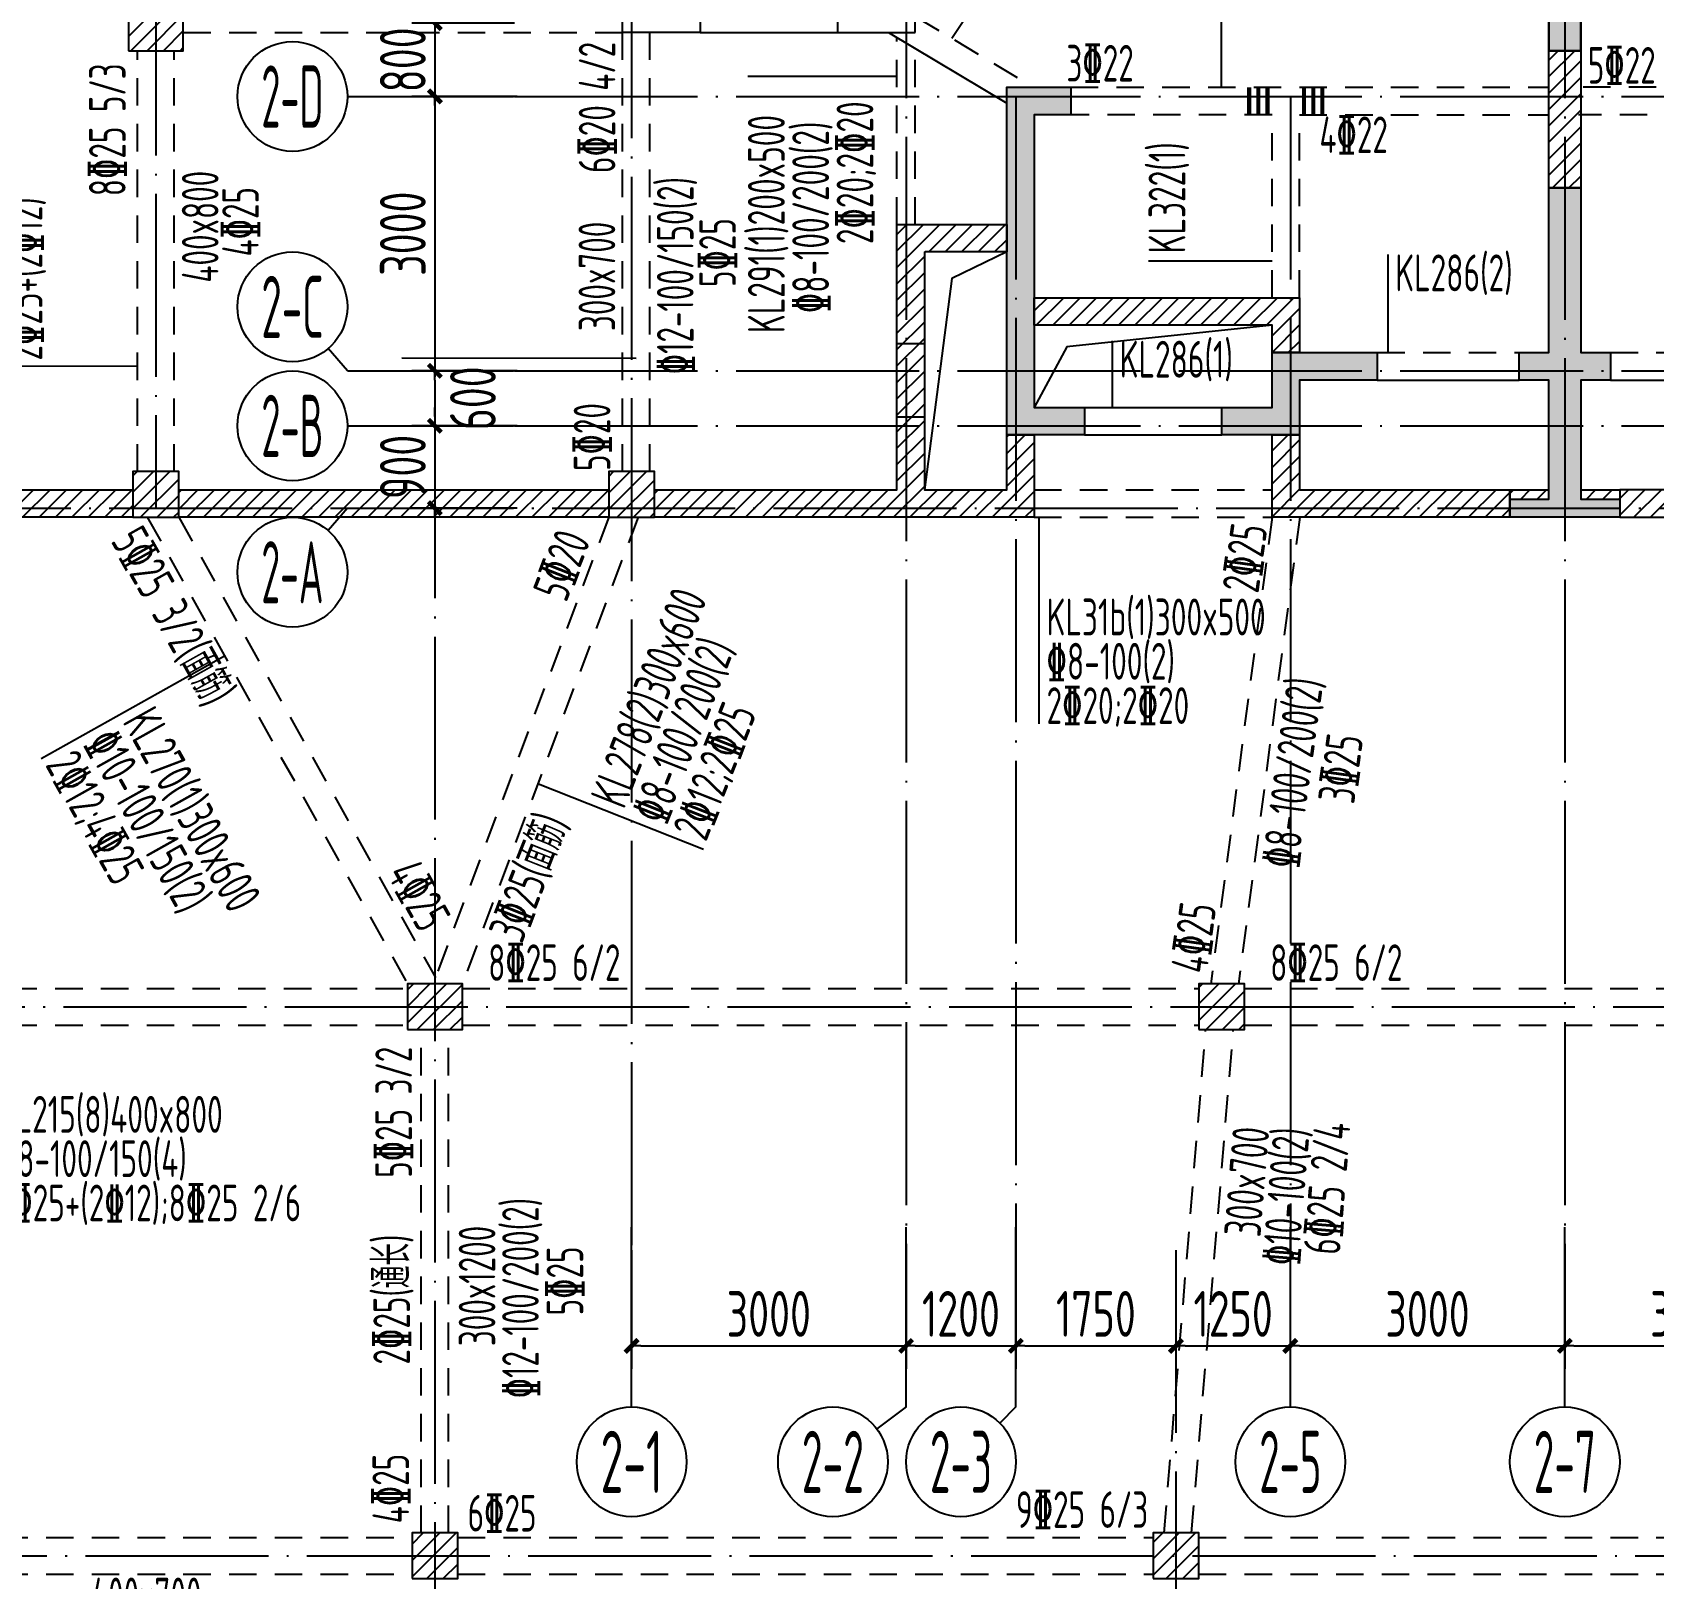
# Model space of a CAD drawing. Header units: millimetres. Extents: x 64473 to 386235, y 427387 to 703525.
# Drawn here: x 236447 to 254167, y 645745 to 662645 of the extents above; entities that cross this region are included whole.
import ezdxf
from ezdxf.enums import TextEntityAlignment as Align

# ---------------------------------------------------------------- set-up
doc = ezdxf.new("R2010")
doc.units = ezdxf.units.MM
doc.header["$LTSCALE"] = 100
doc.header["$PDMODE"] = 35
doc.header["$PDSIZE"] = 200
doc.linetypes.add('3', pattern=[5, 3, -2])
doc.linetypes.add('DOTE', pattern=[2.42, 2, -0.2, 0.02, -0.2])
for name, color, linetype in [('B-TEXT', 7, 'Continuous'), ('B-开洞', 7, 'Continuous'), ('COLU', 7, 'Continuous'), ('colu-1层', 6, 'Continuous'), ('h填实-1层', 254, 'Continuous'), ('h斜线-1层', 7, 'Continuous'), ('h斜线-墙', 7, 'Continuous'), ('h斜线-柱', 7, 'Continuous'), ('L-AXIS', 3, 'Continuous'), ('L-dote', 253, 'DOTE'), ('L-箍筋', 1, 'Continuous'), ('WALL', 3, 'Continuous'), ('wall-主楼', 2, 'Continuous'), ('wall-开洞', 5, 'Continuous'), ('垂直标注', 31, 'Continuous'), ('垂直钢筋', 27, 'Continuous'), ('梁', 4, 'Continuous'), ('梁虚线', 4, '3'), ('水平标注', 2, 'Continuous'), ('水平钢筋', 30, 'Continuous')]:
    doc.layers.add(name, color=color, linetype=linetype)
doc.styles.add('_TCH_AXIS', font='tssdeng.shx', dxfattribs={"width": 0.7, "bigfont": 'tssdchn.shx'})
doc.styles.add('COMPLEX', font='tssdeng.shx', dxfattribs={"width": 0.7, "bigfont": 'tssdchn.shx'})
doc.styles.get("Standard").update_dxf_attribs({"font": 'tssdeng.shx', "width": 0.7, "bigfont": 'tssdchn.shx'})
doc.styles.add('TSSD_Dimension', font='Tssdeng.shx', dxfattribs={"width": 0.7, "bigfont": 'tssdchn.shx'})
doc.dimstyles.new('TSSD_100_100$0', dxfattribs={"dimtxt": 300, "dimasz": 100, "dimexe": 250, "dimexo": 250, "dimgap": 100, "dimtad": 1, "dimdec": 0, "dimzin": 0, "dimdsep": 46, "dimtxsty": 'TSSD_Dimension', "dimblk": '_tsdbk', "dimblk1": '_tsdbk', "dimblk2": '_tsdbk', "dimsah": 1, "dimcen": 0, "dimclrt": 7, "dimadec": 0, "dimazin": 0, "dimtfac": 1, "dimtdec": 0, "dimtix": 1, "dimtmove": 2, "dimatfit": 3, "dimldrblk": '_tsdbk', "dimfxl": 1, "dimtolj": 1, "dimtzin": 0, "dimarcsym": 0})
pattern_1 = [(45, (-467527.32, -323147.44), (-89.802561, 89.802561), [])]
pattern_2 = [(45, (8572.51, -7581.39), (-89.802561, 89.802561), [])]

# ---------------------------------------------------------------- blocks, each defined once
blk = doc.blocks.new('_tsdbk')
blk.add_line((-1, 0), (0, 0))
at = {"const_width": 0.5}
blk.add_lwpolyline([(-0.7, -0.7), (0.7, 0.7)], dxfattribs=at)
blk = doc.blocks.new('*D321')
at = {"layer": 'Defpoints', "color": 0}
for p in [(241968, 658345), (240846, 657445), (241996, 657445)]:
    blk.add_point(p, dxfattribs=at)
at = {"layer": 'L-AXIS', "color": 0, "lineweight": -2}
for p, q in [((240846, 658445), (240846, 658545)), ((241718, 658345), (240596, 658345)), ((240846, 658345), (240846, 657445)), ((241746, 657445), (240596, 657445)), ((240846, 657345), (240846, 657245))]:
    blk.add_line(p, q, dxfattribs=at)
at = {"layer": 'L-AXIS', "color": 0, "lineweight": -2, "xscale": 100, "yscale": 100, "zscale": 100}
for p, rotation in [((240846, 658345), 270), ((240846, 657445), 90)]:
    blk.add_blockref('_tsdbk', p, dxfattribs=dict(at, rotation=rotation))
at = {"layer": 'L-AXIS', "color": 7, "insert": (240496, 657895), "char_height": 500, "attachment_point": 5, "rotation": 90, "style": 'TSSD_Dimension'}
blk.add_mtext('\\A1;900', dxfattribs=at)
blk = doc.blocks.new('*D322')
at = {"layer": 'Defpoints', "color": 0}
for p in [(241968, 658945), (240846, 658345), (241996, 658345)]:
    blk.add_point(p, dxfattribs=at)
at = {"layer": 'L-AXIS', "color": 0, "lineweight": -2}
for p, q in [((241718, 658945), (240596, 658945)), ((240846, 658845), (240846, 658445)), ((241746, 658345), (240596, 658345))]:
    blk.add_line(p, q, dxfattribs=at)
at = {"layer": 'L-AXIS', "color": 0, "lineweight": -2, "xscale": 100, "yscale": 100, "zscale": 100}
for p, rotation in [((240846, 658945), 90), ((240846, 658345), 270)]:
    blk.add_blockref('_tsdbk', p, dxfattribs=dict(at, rotation=rotation))
at = {"layer": 'L-AXIS', "color": 7, "insert": (241262, 658645), "char_height": 500, "attachment_point": 5, "rotation": 90, "style": 'TSSD_Dimension'}
blk.add_mtext('\\A1;600', dxfattribs=at)
blk = doc.blocks.new('*D323')
at = {"layer": 'Defpoints', "color": 0}
for p in [(241996, 661945), (240846, 658945), (241996, 658945)]:
    blk.add_point(p, dxfattribs=at)
at = {"layer": 'L-AXIS', "color": 0, "lineweight": -2}
for p, q in [((241746, 661945), (240596, 661945)), ((240846, 661845), (240846, 659045)), ((241746, 658945), (240596, 658945))]:
    blk.add_line(p, q, dxfattribs=at)
at = {"layer": 'L-AXIS', "color": 0, "lineweight": -2, "xscale": 100, "yscale": 100, "zscale": 100}
for p, rotation in [((240846, 661945), 90), ((240846, 658945), 270)]:
    blk.add_blockref('_tsdbk', p, dxfattribs=dict(at, rotation=rotation))
at = {"layer": 'L-AXIS', "color": 7, "insert": (240496, 660445), "char_height": 500, "attachment_point": 5, "rotation": 90, "style": 'TSSD_Dimension'}
blk.add_mtext('\\A1;3000', dxfattribs=at)
blk = doc.blocks.new('*D324')
at = {"layer": 'Defpoints', "color": 0}
for p in [(241968, 662745), (240846, 661945), (241996, 661945)]:
    blk.add_point(p, dxfattribs=at)
at = {"layer": 'L-AXIS', "color": 0, "lineweight": -2}
for p, q in [((240846, 662845), (240846, 662945)), ((241718, 662745), (240596, 662745)), ((240846, 662745), (240846, 661945)), ((241746, 661945), (240596, 661945)), ((240846, 661845), (240846, 661745))]:
    blk.add_line(p, q, dxfattribs=at)
at = {"layer": 'L-AXIS', "color": 0, "lineweight": -2, "xscale": 100, "yscale": 100, "zscale": 100}
for p, rotation in [((240846, 662745), 270), ((240846, 661945), 90)]:
    blk.add_blockref('_tsdbk', p, dxfattribs=dict(at, rotation=rotation))
at = {"layer": 'L-AXIS', "color": 7, "insert": (240496, 662345), "char_height": 500, "attachment_point": 5, "rotation": 90, "style": 'TSSD_Dimension'}
blk.add_mtext('\\A1;800', dxfattribs=at)
blk = doc.blocks.new('_AXISO')
blk.add_circle((0, 0), 0.5)
at = {"layer": 'B-TEXT', "style": 'COMPLEX', "width": 1.450893}
blk.add_attdef('A', text='', height=0.56, dxfattribs=at).set_placement((0.249375, -0.28), (0.749375, -0.28), align=Align.FIT)
blk = doc.blocks.new('*D358')
at = {"layer": 'Defpoints', "color": 0}
for p in [(248946, 649586), (250196, 649586), (250196, 648288)]:
    blk.add_point(p, dxfattribs=at)
at = {"layer": 'L-AXIS', "color": 0, "lineweight": -2}
for p, q in [((248946, 649336), (248946, 648038)), ((250196, 649336), (250196, 648038)), ((249046, 648288), (250096, 648288))]:
    blk.add_line(p, q, dxfattribs=at)
at = {"layer": 'L-AXIS', "color": 0, "lineweight": -2, "xscale": 100, "yscale": 100, "zscale": 100, "rotation": 180}
blk.add_blockref('_tsdbk', (248946, 648288), dxfattribs=at)
at = {"layer": 'L-AXIS', "color": 0, "lineweight": -2, "xscale": 100, "yscale": 100, "zscale": 100}
blk.add_blockref('_tsdbk', (250196, 648288), dxfattribs=at)
at = {"layer": 'L-AXIS', "color": 7, "insert": (249571, 648638), "char_height": 500, "attachment_point": 5, "style": 'TSSD_Dimension'}
blk.add_mtext('\\A1;1250', dxfattribs=at)
blk = doc.blocks.new('*D359')
at = {"layer": 'Defpoints', "color": 0}
for p in [(242996, 649586), (245996, 649586), (245996, 648288)]:
    blk.add_point(p, dxfattribs=at)
at = {"layer": 'L-AXIS', "color": 0, "lineweight": -2}
for p, q in [((242996, 649336), (242996, 648038)), ((245996, 649336), (245996, 648038)), ((243096, 648288), (245896, 648288))]:
    blk.add_line(p, q, dxfattribs=at)
at = {"layer": 'L-AXIS', "color": 0, "lineweight": -2, "xscale": 100, "yscale": 100, "zscale": 100, "rotation": 180}
blk.add_blockref('_tsdbk', (242996, 648288), dxfattribs=at)
at = {"layer": 'L-AXIS', "color": 0, "lineweight": -2, "xscale": 100, "yscale": 100, "zscale": 100}
blk.add_blockref('_tsdbk', (245996, 648288), dxfattribs=at)
at = {"layer": 'L-AXIS', "color": 7, "insert": (244496, 648638), "char_height": 500, "attachment_point": 5, "style": 'TSSD_Dimension'}
blk.add_mtext('\\A1;3000', dxfattribs=at)
blk = doc.blocks.new('*D360')
at = {"layer": 'Defpoints', "color": 0}
for p in [(247196, 649586), (248946, 649586), (248946, 648288)]:
    blk.add_point(p, dxfattribs=at)
at = {"layer": 'L-AXIS', "color": 0, "lineweight": -2}
for p, q in [((247196, 649336), (247196, 648038)), ((248946, 649336), (248946, 648038)), ((247296, 648288), (248846, 648288))]:
    blk.add_line(p, q, dxfattribs=at)
at = {"layer": 'L-AXIS', "color": 0, "lineweight": -2, "xscale": 100, "yscale": 100, "zscale": 100, "rotation": 180}
blk.add_blockref('_tsdbk', (247196, 648288), dxfattribs=at)
at = {"layer": 'L-AXIS', "color": 0, "lineweight": -2, "xscale": 100, "yscale": 100, "zscale": 100}
blk.add_blockref('_tsdbk', (248946, 648288), dxfattribs=at)
at = {"layer": 'L-AXIS', "color": 7, "insert": (248071, 648638), "char_height": 500, "attachment_point": 5, "style": 'TSSD_Dimension'}
blk.add_mtext('\\A1;1750', dxfattribs=at)
blk = doc.blocks.new('*D361')
at = {"layer": 'Defpoints', "color": 0}
for p in [(245996, 649586), (247196, 649586), (247196, 648288)]:
    blk.add_point(p, dxfattribs=at)
at = {"layer": 'L-AXIS', "color": 0, "lineweight": -2}
for p, q in [((245996, 649336), (245996, 648038)), ((247196, 649336), (247196, 648038)), ((246096, 648288), (247096, 648288))]:
    blk.add_line(p, q, dxfattribs=at)
at = {"layer": 'L-AXIS', "color": 0, "lineweight": -2, "xscale": 100, "yscale": 100, "zscale": 100, "rotation": 180}
blk.add_blockref('_tsdbk', (245996, 648288), dxfattribs=at)
at = {"layer": 'L-AXIS', "color": 0, "lineweight": -2, "xscale": 100, "yscale": 100, "zscale": 100}
blk.add_blockref('_tsdbk', (247196, 648288), dxfattribs=at)
at = {"layer": 'L-AXIS', "color": 7, "insert": (246596, 648638), "char_height": 500, "attachment_point": 5, "style": 'TSSD_Dimension'}
blk.add_mtext('\\A1;1200', dxfattribs=at)
blk = doc.blocks.new('*D362')
at = {"layer": 'Defpoints', "color": 0}
for p in [(253196, 649586), (256196, 649586), (256196, 648288)]:
    blk.add_point(p, dxfattribs=at)
at = {"layer": 'L-AXIS', "color": 0, "lineweight": -2}
for p, q in [((253196, 649336), (253196, 648038)), ((256196, 649336), (256196, 648038)), ((253296, 648288), (256096, 648288))]:
    blk.add_line(p, q, dxfattribs=at)
at = {"layer": 'L-AXIS', "color": 0, "lineweight": -2, "xscale": 100, "yscale": 100, "zscale": 100, "rotation": 180}
blk.add_blockref('_tsdbk', (253196, 648288), dxfattribs=at)
at = {"layer": 'L-AXIS', "color": 0, "lineweight": -2, "xscale": 100, "yscale": 100, "zscale": 100}
blk.add_blockref('_tsdbk', (256196, 648288), dxfattribs=at)
at = {"layer": 'L-AXIS', "color": 7, "insert": (254590, 648638), "char_height": 500, "attachment_point": 5, "style": 'TSSD_Dimension'}
blk.add_mtext('\\A1;3000', dxfattribs=at)
blk = doc.blocks.new('*D363')
at = {"layer": 'Defpoints', "color": 0}
for p in [(250196, 649586), (253196, 649586), (253196, 648288)]:
    blk.add_point(p, dxfattribs=at)
at = {"layer": 'L-AXIS', "color": 0, "lineweight": -2}
for p, q in [((250196, 649336), (250196, 648038)), ((253196, 649336), (253196, 648038)), ((250296, 648288), (253096, 648288))]:
    blk.add_line(p, q, dxfattribs=at)
at = {"layer": 'L-AXIS', "color": 0, "lineweight": -2, "xscale": 100, "yscale": 100, "zscale": 100, "rotation": 180}
blk.add_blockref('_tsdbk', (250196, 648288), dxfattribs=at)
at = {"layer": 'L-AXIS', "color": 0, "lineweight": -2, "xscale": 100, "yscale": 100, "zscale": 100}
blk.add_blockref('_tsdbk', (253196, 648288), dxfattribs=at)
at = {"layer": 'L-AXIS', "color": 7, "insert": (251696, 648638), "char_height": 500, "attachment_point": 5, "style": 'TSSD_Dimension'}
blk.add_mtext('\\A1;3000', dxfattribs=at)

msp = doc.modelspace()

# ---------------------------------------------------------------- hatches: boundary and pattern name
at = {"layer": 'h填实-1层'}
for points in [[(253371.2, 666144.7), (253371.2, 662444.7), (253021.2, 662444.7), (253021.2, 666144.7), (252396.2, 666144.7), (252396.2, 666444.7), (253371.2, 666444.7), (253996.2, 666444.7), (253996.2, 666144.7)], [(247946.5, 658244.7), (247096.5, 658244.7), (247096.5, 662044.7), (247796.5, 662044.7), (247796.5, 661744.7), (247396.5, 661744.7), (247396.5, 658544.7), (247946.5, 658544.7)], [(253021.2, 660944.7), (253371.2, 660944.7), (253371.2, 659144.7), (253696.2, 659144.7), (253696.2, 658844.7), (253371.2, 658844.7), (253371.2, 657544.7), (253796.2, 657544.7), (253796.2, 657344.7), (253021.2, 657344.7), (252596.2, 657344.7), (252596.2, 657544.7), (253021.2, 657544.7), (253021.2, 658844.7), (252696.2, 658844.7), (252696.2, 659144.7), (253021.2, 659144.7)], [(251146.5, 658844.7), (250296.5, 658844.7), (250296.5, 658244.7), (249446.5, 658244.7), (249446.5, 658544.7), (249996.5, 658544.7), (249996.5, 659144.7), (251146.5, 659144.7)]]:
    msp.add_hatch(color=256, dxfattribs=at).paths.add_polyline_path(points)
at = {"layer": 'h斜线-1层'}
h = msp.add_hatch(dxfattribs=at)
h.set_pattern_fill('ANSI31', color=256, scale=40, angle=-3e-12, style=0)
h.paths.add_polyline_path([(253371.5, 661944.7), (253196.5, 661944.7), (253196.5, 660944.7), (253371.5, 660944.7)])
h.paths.add_polyline_path([(253196.5, 661944.7), (253021.5, 661944.7), (253021.5, 660944.7), (253196.5, 660944.7)])
h.paths.add_polyline_path([(253196.5, 662444.7), (253021.5, 662444.7), (253021.5, 661944.7), (253196.5, 661944.7)])
h.paths.add_polyline_path([(253196.5, 661944.7), (253371.5, 661944.7), (253371.5, 662444.7), (253196.5, 662444.7)])
h = msp.add_hatch(dxfattribs=at)
h.set_pattern_fill('ANSI31', color=256, scale=40, angle=-3e-12, style=0)
h.paths.add_polyline_path([(253796.2, 657644.7), (253371.2, 657644.7), (253371.2, 657544.7), (253796.2, 657544.7)])
h.paths.add_polyline_path([(253021.2, 657644.7), (252596.2, 657644.7), (252596.2, 657544.7), (253021.2, 657544.7)])
at = {"layer": 'h斜线-墙'}
h = msp.add_hatch(dxfattribs=at)
h.set_pattern_fill('ANSI31', color=256, scale=40, style=0)
h.set_pattern_definition(pattern_2)
edge = h.paths.add_edge_path()
edge.add_line((246196.5, 657644.7), (247096.5, 657644.7))
edge.add_line((247096.5, 657644.7), (247096.5, 658244.7))
edge.add_line((247096.5, 658244.7), (247396.5, 658244.7))
edge.add_line((247396.5, 658244.7), (247396.5, 657344.7))
edge.add_line((247396.5, 657344.7), (243246.5, 657344.7))
edge.add_line((243246.5, 657344.7), (243246.5, 657644.7))
edge.add_line((243246.5, 657644.7), (245896.5, 657644.7))
edge.add_line((245896.5, 657644.7), (245896.5, 660534.7))
edge.add_arc((245906.5, 660534.7), 10, 90, 180, ccw=False)
edge.add_line((245906.5, 660544.7), (247096.5, 660544.7))
edge.add_line((247096.5, 660544.7), (247096.5, 660244.7))
edge.add_line((247096.5, 660244.7), (246206.5, 660244.7))
edge.add_arc((246206.5, 660234.7), 10, 90, 180)
edge.add_line((246196.5, 660234.7), (246196.5, 657644.7))
h = msp.add_hatch(dxfattribs=at)
h.set_pattern_fill('ANSI31', color=256, scale=40, style=0)
h.set_pattern_definition(pattern_2)
h.paths.add_polyline_path([(250296.5, 659144.7), (249996.5, 659144.7), (249996.5, 659444.7), (247396.5, 659444.7), (247396.5, 659744.7), (250296.5, 659744.7)])
h = msp.add_hatch(dxfattribs=at)
h.set_pattern_fill('ANSI31', color=256, scale=40, style=0)
h.set_pattern_definition(pattern_2)
h.paths.add_polyline_path([(250296.5, 658244.7), (250296.5, 657644.7), (252596.2, 657644.7), (252596.2, 657344.7), (249996.5, 657344.7), (249996.5, 658244.7)])
h = msp.add_hatch(dxfattribs=at)
h.set_pattern_fill('ANSI31', color=256, scale=40, angle=-2e-12, style=0)
h.paths.add_polyline_path([(265996.5, 657344.7), (265996.5, 657844.7), (265596.5, 657844.7), (265596.5, 657644.7), (253796.2, 657644.7), (253796.2, 657344.7)])
h = msp.add_hatch(dxfattribs=at)
h.set_pattern_fill('ANSI31', color=256, scale=40, style=0)
h.set_pattern_definition(pattern_2)
h.paths.add_polyline_path([(232696.5, 657644.7), (237546.5, 657644.7), (237546.5, 657344.7), (232696.5, 657344.7)])
h = msp.add_hatch(dxfattribs=at)
h.set_pattern_fill('ANSI31', color=256, scale=40, style=0)
h.set_pattern_definition(pattern_2)
h.paths.add_polyline_path([(238046.5, 657644.7), (242746.5, 657644.7), (242746.5, 657344.7), (238046.5, 657344.7)])
at = {"layer": 'h斜线-柱'}
h = msp.add_hatch(dxfattribs=at)
h.set_pattern_fill('ANSI31', color=256, scale=40, style=0)
h.set_pattern_definition(pattern_1)
h.paths.add_polyline_path([(237496.5, 662444.7), (238096.5, 662444.7), (238096.5, 663044.7), (237496.5, 663044.7)])
h = msp.add_hatch(dxfattribs=at)
h.set_pattern_fill('ANSI31', color=256, scale=40, style=0)
h.set_pattern_definition(pattern_1)
h.paths.add_polyline_path([(237546.5, 657344.7), (238046.5, 657344.7), (238046.5, 657844.7), (237546.5, 657844.7)])
h = msp.add_hatch(dxfattribs=at)
h.set_pattern_fill('ANSI31', color=256, scale=40, style=0)
h.set_pattern_definition(pattern_1)
h.paths.add_polyline_path([(242746.5, 657344.7), (243246.5, 657344.7), (243246.5, 657844.7), (242746.5, 657844.7)])
h = msp.add_hatch(dxfattribs=at)
h.set_pattern_fill('ANSI31', color=256, scale=40, style=0)
h.set_pattern_definition(pattern_1)
h.paths.add_polyline_path([(240546.5, 651744.7), (241146.5, 651744.7), (241146.5, 652244.7), (240546.5, 652244.7)])
h = msp.add_hatch(dxfattribs=at)
h.set_pattern_fill('ANSI31', color=256, scale=40, style=0)
h.set_pattern_definition([(45, (-467524.39, -323147.44), (-89.802561, 89.802561), [])])
h.paths.add_polyline_path([(249196.5, 651744.7), (249696.5, 651744.7), (249696.5, 652244.7), (249196.5, 652244.7)])
h = msp.add_hatch(dxfattribs=at)
h.set_pattern_fill('ANSI31', color=256, scale=40, style=0)
h.set_pattern_definition(pattern_1)
h.paths.add_polyline_path([(240596.5, 645744.7), (241096.5, 645744.7), (241096.5, 646244.7), (240596.5, 646244.7)])
h = msp.add_hatch(dxfattribs=at)
h.set_pattern_fill('ANSI31', color=256, scale=40, style=0)
h.set_pattern_definition(pattern_1)
h.paths.add_polyline_path([(248696.5, 645744.7), (249196.5, 645744.7), (249196.5, 646244.7), (248696.5, 646244.7)])

# ---------------------------------------------------------------- linework, layer by layer
at = {"layer": 'B-开洞'}
for points in [[(247096.5, 660244.7), (246497.5, 659955), (246196.5, 657644.7)], [(249996.5, 659444.7), (247752.8, 659207), (247396.5, 658544.7)]]:
    msp.add_lwpolyline(points, dxfattribs=at)
at = {"layer": 'COLU'}
for points in [[(237496.5, 662444.7), (238096.5, 662444.7), (238096.5, 663044.7), (237496.5, 663044.7)], [(237546.5, 657344.7), (238046.5, 657344.7), (238046.5, 657844.7), (237546.5, 657844.7)], [(242746.5, 657344.7), (243246.5, 657344.7), (243246.5, 657844.7), (242746.5, 657844.7)], [(240546.5, 651744.7), (241146.5, 651744.7), (241146.5, 652244.7), (240546.5, 652244.7)], [(249196.5, 651744.7), (249696.5, 651744.7), (249696.5, 652244.7), (249196.5, 652244.7)], [(240596.5, 645744.7), (241096.5, 645744.7), (241096.5, 646244.7), (240596.5, 646244.7)], [(248696.5, 645744.7), (249196.5, 645744.7), (249196.5, 646244.7), (248696.5, 646244.7)]]:
    msp.add_lwpolyline(points, close=True, dxfattribs=at)
at = {"layer": 'colu-1层'}
for points in [[(253371.2, 666144.7), (253371.2, 662444.7), (253021.2, 662444.7), (253021.2, 666144.7), (252396.2, 666144.7), (252396.2, 666444.7), (253371.2, 666444.7), (253996.2, 666444.7), (253996.2, 666144.7)], [(247946.5, 658244.7), (247096.5, 658244.7), (247096.5, 662044.7), (247796.5, 662044.7), (247796.5, 661744.7), (247396.5, 661744.7), (247396.5, 658544.7), (247946.5, 658544.7)], [(253021.2, 660944.7), (253371.2, 660944.7), (253371.2, 659144.7), (253696.2, 659144.7), (253696.2, 658844.7), (253371.2, 658844.7), (253371.2, 657544.7), (253796.2, 657544.7), (253796.2, 657344.7), (253021.2, 657344.7), (252596.2, 657344.7), (252596.2, 657544.7), (253021.2, 657544.7), (253021.2, 658844.7), (252696.2, 658844.7), (252696.2, 659144.7), (253021.2, 659144.7)], [(251146.5, 658844.7), (250296.5, 658844.7), (250296.5, 658244.7), (249446.5, 658244.7), (249446.5, 658544.7), (249996.5, 658544.7), (249996.5, 659144.7), (251146.5, 659144.7)]]:
    msp.add_lwpolyline(points, close=True, dxfattribs=at)
at = {"layer": 'L-AXIS'}
for p, q in [((239889.2, 661944.7), (241704.9, 661944.7)), ((239889.2, 658944.7), (239679.7, 659189.2)), ((239889.2, 658944.7), (241704.9, 658944.7)), ((239889.2, 658344.7), (241704.9, 658344.7)), ((239889.2, 657444.7), (239679.7, 657200.3)), ((239889.2, 657444.7), (241704.9, 657444.7)), ((242996.5, 647620.5), (242996.5, 649586)), ((245996.5, 647620.5), (245996.5, 649586)), ((247196.5, 647620.5), (247196.5, 649586)), ((250196.5, 647620.5), (250196.5, 649586)), ((253196.5, 647620.5), (253196.5, 649586)), ((245996.5, 647620.5), (245676.5, 647380.5)), ((247196.5, 647620.5), (247020.8, 647444.8))]:
    msp.add_line(p, q, dxfattribs=at)
at = {"layer": 'L-dote', "ltscale": 10}
for p, q in [((237796.5, 677819.9), (237796.5, 657444.7)), ((240846.5, 677819.9), (240846.5, 532994.7)), ((242996.5, 673167.5), (242996.5, 649336)), ((245996.5, 666344.7), (245996.5, 649336)), ((253196.5, 666344.7), (253196.5, 649336)), ((241717.6, 661944.7), (287996.5, 661944.7)), ((247196.5, 661944.7), (247196.5, 649336)), ((250196.5, 661944.7), (250196.5, 649336)), ((241717.6, 658944.7), (284996.5, 658944.7)), ((241717.6, 658344.7), (289196.5, 658344.7)), ((232446.5, 657444.7), (302108.2, 657444.7)), ((190805.6, 651994.7), (366607.1, 651994.7)), ((248946.5, 649336), (248946.5, 532994.7)), ((191046.5, 645994.7), (366607.1, 645994.7))]:
    msp.add_line(p, q, dxfattribs=at)
at = {"layer": 'L-箍筋', "const_width": 44.9}
for points in [[(249746.5, 662044.7), (249746.5, 661744.7)], [(249846.5, 662044.7), (249846.5, 661744.7)], [(249946.5, 662044.7), (249946.5, 661744.7)], [(250346.5, 662044.7), (250346.5, 661744.7)], [(250446.5, 662044.7), (250446.5, 661744.7)], [(250546.5, 662044.7), (250546.5, 661744.7)]]:
    msp.add_lwpolyline(points, dxfattribs=at)
at = {"layer": 'WALL'}
for p, q in [((245896.5, 659244.7), (246196.5, 659244.7)), ((245896.5, 658444.7), (246196.5, 658444.7))]:
    msp.add_line(p, q, dxfattribs=at)
msp.add_lwpolyline([(245896.5, 660544.7), (247096.5, 660544.7), (247096.5, 660244.7), (246206.5, 660244.7, 0.4142136), (246196.5, 660234.7), (246196.5, 657644.7), (247096.5, 657644.7), (247096.5, 658244.7), (247396.5, 658244.7), (247396.5, 657344.7), (243246.5, 657344.7), (243246.5, 657644.7), (245896.5, 657644.7), (245896.5, 660544.7)], format="xyb", dxfattribs=at)
for points in [[(250296.5, 659144.7), (249996.5, 659144.7), (249996.5, 659444.7), (247396.5, 659444.7), (247396.5, 659744.7), (250296.5, 659744.7)], [(250296.5, 658244.7), (250296.5, 657644.7), (252596.2, 657644.7), (252596.2, 657344.7), (249996.5, 657344.7), (249996.5, 658244.7)], [(265996.5, 657344.7), (265996.5, 657844.7), (265596.5, 657844.7), (265596.5, 657644.7), (253796.2, 657644.7), (253796.2, 657344.7)], [(232696.5, 657644.7), (237546.5, 657644.7), (237546.5, 657344.7), (232696.5, 657344.7)], [(238046.5, 657644.7), (242746.5, 657644.7), (242746.5, 657344.7), (238046.5, 657344.7)]]:
    msp.add_lwpolyline(points, close=True, dxfattribs=at)
at = {"layer": 'wall-主楼'}
for points in [[(243246.5, 662944.7), (243746.5, 662944.7), (243746.5, 662644.7), (242896.5, 662644.7), (242896.5, 666944.7), (243246.5, 666944.7)], [(246096.5, 662644.7), (246096.5, 666144.7), (248696.5, 666144.7), (248696.5, 666444.7), (245796.5, 666444.7), (245796.5, 662944.7), (245246.5, 662944.7), (245246.5, 662644.7)], [(253996.5, 665844.7), (253996.5, 666444.7), (252396.5, 666444.7), (252396.5, 666144.7), (253021.5, 666144.7), (253021.5, 662444.7), (253371.5, 662444.7), (253371.5, 665844.7)], [(247396.5, 661744.7), (247396.5, 658544.7), (247946.5, 658544.7), (247946.5, 658244.7), (247096.5, 658244.7), (247096.5, 662044.7), (247796.5, 662044.7), (247796.5, 661744.7)], [(253371.5, 658844.7), (253371.5, 657644.7), (253796.2, 657644.7), (253796.2, 657344.7), (252596.2, 657344.7), (252596.2, 657644.7), (253021.5, 657644.7), (253021.5, 658844.7), (252696.5, 658844.7), (252696.5, 659144.7), (253021.5, 659144.7), (253021.5, 660944.7), (253371.5, 660944.7), (253371.5, 659144.7), (253696.5, 659144.7), (253696.5, 658844.7)], [(251146.5, 658844.7), (250296.5, 658844.7), (250296.5, 658244.7), (249446.5, 658244.7), (249446.5, 658544.7), (249996.5, 658544.7), (249996.5, 659144.7), (251146.5, 659144.7)]]:
    msp.add_lwpolyline(points, close=True, dxfattribs=at)
at = {"layer": 'wall-开洞'}
msp.add_lwpolyline([(253021.5, 662444.7), (253371.5, 662444.7), (253371.5, 660944.7), (253021.5, 660944.7)], close=True, dxfattribs=at)
at = {"layer": '垂直标注'}
for p, q in [((244267.8, 662165.3), (245896.5, 662165.3)), ((248646.6, 660148.8), (249996.5, 660148.8)), ((237596.5, 658994.9), (235236.5, 658996.7)), ((243046.5, 659082.2), (240486.5, 659084.2)), ((236542, 654709.1), (238548.4, 655832)), ((243780.5, 653715.2), (241977.1, 654426.7))]:
    msp.add_line(p, q, dxfattribs=at)
at = {"layer": '梁'}
for p, q in [((243746.5, 662644.7), (245246.5, 662644.7)), ((245804.9, 662644.7), (247096.5, 661869.8)), ((251146.5, 658844.7), (252696.5, 658844.7)), ((253696.5, 658844.7), (255246.5, 658844.7)), ((247946.5, 658544.7), (249446.5, 658544.7)), ((247946.5, 658244.7), (249446.5, 658244.7))]:
    msp.add_line(p, q, dxfattribs=at)
at = {"layer": '梁虚线'}
for p, q in [((246096.5, 662819.6), (247388, 662044.7)), ((238096.5, 662644.7), (242896.5, 662644.7)), ((242896.5, 657844.7), (242896.5, 662644.7)), ((243196.5, 657844.7), (243196.5, 662644.7)), ((245896.5, 660544.7), (245896.5, 662589.8)), ((237596.5, 657844.7), (237596.5, 662444.7)), ((237996.5, 657844.7), (237996.5, 662444.7)), ((246096.5, 660544.7), (246096.5, 662469.8)), ((247796.5, 662044.7), (253021.5, 662044.7)), ((255696.5, 662044.7), (253371.5, 662044.7)), ((249996.5, 661744.7), (247796.5, 661744.7)), ((249996.5, 659744.7), (249996.5, 661744.7)), ((250296.5, 661744.7), (253021.5, 661744.7)), ((250296.5, 659744.7), (250296.5, 661744.7)), ((256096.5, 661744.7), (253346.5, 661744.7)), ((251146.5, 659144.7), (252696.5, 659144.7)), ((253696.5, 659144.7), (255246.5, 659144.7)), ((247396.5, 657644.7), (249996.5, 657644.7)), ((237702.9, 657344.8), (240546.6, 652244.8)), ((238046.5, 657344.7), (240851.7, 652313.5)), ((242746.5, 657344.7), (240851.7, 652313.5)), ((243067.1, 657344.7), (241146.4, 652244.7)), ((247396.5, 657344.7), (249996.5, 657344.7)), ((249996.5, 657344.7), (249326.7, 652244.7)), ((250299.1, 657344.7), (249629.3, 652244.7)), ((232696.5, 652194.7), (240546.5, 652194.7)), ((241146.5, 652194.7), (249193.6, 652194.7)), ((249693.6, 652194.7), (257293.6, 652194.7)), ((232696.5, 651794.7), (240546.5, 651794.7)), ((240696.5, 646244.7), (240696.5, 651744.7)), ((240996.5, 646244.7), (240996.5, 651744.7)), ((241146.5, 651794.7), (249193.6, 651794.7)), ((248816.7, 646244.7), (249272.3, 651744.7)), ((249117.7, 646244.7), (249573.4, 651744.7)), ((249693.6, 651794.7), (257293.6, 651794.7)), ((235096.5, 646194.7), (240596.5, 646194.7)), ((241096.5, 646194.7), (248696.5, 646194.7)), ((249196.5, 646194.7), (256796.5, 646194.7)), ((235096.5, 645794.7), (240596.5, 645794.7)), ((241096.5, 645794.7), (248696.5, 645794.7)), ((249196.5, 645794.7), (256796.5, 645794.7))]:
    msp.add_line(p, q, dxfattribs=at)
at = {"layer": '水平标注'}
for p, q in [((247581.7, 664208.8), (246495.9, 662580)), ((249438.6, 664132.1), (249438.6, 662044.7)), ((251262.3, 660218), (251262.3, 659144.7)), ((248250.2, 659273.8), (248250.2, 658544.7)), ((247450.9, 655086.3), (247450.9, 657344.7))]:
    msp.add_line(p, q, dxfattribs=at)

# ---------------------------------------------------------------- block references
at = {"layer": 'L-AXIS'}
ref = msp.add_blockref('_AXISO', (239289.2, 661944.7), dxfattribs=dict(at, xscale=1199.999999999997, yscale=1200, zscale=1200, rotation=359.9996457873818))
ref.add_attrib('A', '2-D', dxfattribs={"color": 7, "height": 678.82, "rotation": 359.99965, "style": '_TCH_AXIS', "width": 0.333333}).set_placement((238949.8, 661605.3), (239628.7, 661605.3), align=Align.FIT)
ref = msp.add_blockref('_AXISO', (239289.2, 659644.7), dxfattribs=dict(at, xscale=1199.999999999997, yscale=1200, zscale=1200, rotation=359.9996457873818))
ref.add_attrib('A', '2-C', dxfattribs={"color": 7, "height": 678.82, "rotation": 359.99965, "style": '_TCH_AXIS', "width": 0.344262}).set_placement((238949.8, 659305.3), (239628.7, 659305.3), align=Align.FIT)
ref = msp.add_blockref('_AXISO', (239289.2, 658344.7), dxfattribs=dict(at, xscale=1199.999999999997, yscale=1200, zscale=1200, rotation=359.9996457873818))
ref.add_attrib('A', '2-B', dxfattribs={"color": 7, "height": 678.82, "rotation": 359.99965, "style": '_TCH_AXIS', "width": 0.333333}).set_placement((238949.8, 658005.3), (239628.7, 658005.3), align=Align.FIT)
ref = msp.add_blockref('_AXISO', (239289.2, 656744.7), dxfattribs=dict(at, xscale=1199.999999999997, yscale=1200, zscale=1200, rotation=359.9996457873818))
ref.add_attrib('A', '2-A', dxfattribs={"color": 7, "height": 678.82, "rotation": 359.99965, "style": '_TCH_AXIS', "width": 0.328125}).set_placement((238949.8, 656405.3), (239628.7, 656405.3), align=Align.FIT)
ref = msp.add_blockref('_AXISO', (242996.5, 647020.5), dxfattribs=dict(at, xscale=1199.999999999997, yscale=1200, zscale=1200, rotation=359.9996457873818))
ref.add_attrib('A', '2-1', dxfattribs={"color": 7, "height": 678.82, "rotation": 359.99965, "style": '_TCH_AXIS', "width": 0.381818}).set_placement((242657.1, 646681.1), (243335.9, 646681.1), align=Align.FIT)
ref = msp.add_blockref('_AXISO', (245196.5, 647020.5), dxfattribs=dict(at, xscale=1199.999999999997, yscale=1200, zscale=1200, rotation=359.9996457873818))
ref.add_attrib('A', '2-2', dxfattribs={"color": 7, "height": 678.82, "rotation": 359.99965, "style": '_TCH_AXIS', "width": 0.35}).set_placement((244857.1, 646681.1), (245535.9, 646681.1), align=Align.FIT)
ref = msp.add_blockref('_AXISO', (246596.5, 647020.5), dxfattribs=dict(at, xscale=1199.999999999997, yscale=1200, zscale=1200, rotation=359.9996457873818))
ref.add_attrib('A', '2-3', dxfattribs={"color": 7, "height": 678.82, "rotation": 359.99965, "style": '_TCH_AXIS', "width": 0.35}).set_placement((246257.1, 646681.1), (246935.9, 646681.1), align=Align.FIT)
ref = msp.add_blockref('_AXISO', (250196.5, 647020.5), dxfattribs=dict(at, xscale=1199.999999999997, yscale=1200, zscale=1200, rotation=359.9996457873818))
ref.add_attrib('A', '2-5', dxfattribs={"color": 7, "height": 678.82, "rotation": 359.99965, "style": '_TCH_AXIS', "width": 0.35}).set_placement((249857.1, 646681.1), (250535.9, 646681.1), align=Align.FIT)
ref = msp.add_blockref('_AXISO', (253196.5, 647020.5), dxfattribs=dict(at, xscale=1199.999999999997, yscale=1200, zscale=1200, rotation=359.9996457873818))
ref.add_attrib('A', '2-7', dxfattribs={"color": 7, "height": 678.82, "rotation": 359.99965, "style": '_TCH_AXIS', "width": 0.35}).set_placement((252857.1, 646681.1), (253535.9, 646681.1), align=Align.FIT)

# ---------------------------------------------------------------- texts
at = {"layer": '垂直标注', "width": 0.65}
for s, height, rotation, p in [('2%%13320;2%%13320', 401, 90, (245638, 660331.2)), ('KL291(1)200x500', 403, 90, (244670.8, 659357.8)), ('%%1328-100/200(2)', 402, 90, (245154.4, 659575)), ('KL322(1)', 403, 90, (249049.6, 660229.4)), ('2%%13325+(2%%13212)', 401, 90, (236556.5, 659057.8)), ('KL278(2)300x600', 403, 68.47094, (242914.7, 654143)), ('%%1328-100/200(2)', 402, 68.47094, (243362.3, 653966.4)), ('KL270(1)300x600', 403, 299.23284, (237425.3, 655111.1)), ('2%%13212;2%%13325', 401, 68.47094, (243810, 653789.8)), ('%%13210-100/150(2)', 402, 299.23284, (237003.3, 654874.9)), ('2%%13212;4%%13325', 401, 299.23284, (236581.3, 654638.8))]:
    msp.add_text(s, height=height, rotation=rotation, dxfattribs=at).set_placement(p)
at = {"layer": '垂直钢筋', "color": 0, "width": 0.65}
for s, rotation, p in [('6%%13320 4/2', 90, (242818.8, 661107.8)), ('8%%13325 5/3', 90, (237466.2, 660855.1)), ('400x800', 90, (238481.3, 659910.2)), ('4%%13325', 90, (238921.3, 660195.9)), ('%%13212-100/150(2)', 90, (243673.3, 658907.8)), ('5%%13325', 90, (244135.2, 659861.7)), ('300x700', 90, (242817.3, 659379.7)), ('5%%13320', 90, (242763.8, 657850.9)), ('5%%13325 3/2(面筋)', 299.23284, (237298.2, 657086.5)), ('%%1328-100/200(2)', 82.13426, (250275.8, 653493)), ('3%%13325(面筋)', 68.47094, (241799.3, 652676.2)), ('4%%13325', 299.23284, (240312, 653447.5)), ('4%%13325', 82.13426, (249285.9, 652347.4)), ('5%%13325 3/2', 90, (240595.2, 650124.6)), ('300x700', 85.26412, (249870.1, 649471.3)), ('%%13210-100(2)', 85.26412, (250285.5, 649156.2)), ('6%%13325 2/4', 85.26412, (250736.9, 649275.3)), ('%%13212-100/200(2)', 90, (241981.4, 647714.3)), ('2%%13325(通长)', 90, (240573.5, 648084.4)), ('5%%13325', 90, (242467.6, 648620.9)), ('4%%13325', 90, (240563.8, 646349.1))]:
    msp.add_text(s, height=400, rotation=rotation, dxfattribs=at).set_placement(p)
at = {"layer": '垂直钢筋', "color": 1, "width": 0.65}
for s, rotation, p in [('2%%13325', 82.13426, (249846.8, 656506.1)), ('5%%13320', 68.47094, (242281.7, 656404.4)), ('3%%13325', 82.13426, (250893.7, 654202.4)), ('300x1200', 90, (241506.9, 648284.7))]:
    msp.add_text(s, height=400, rotation=rotation, dxfattribs=at).set_placement(p)
at = {"layer": '水平标注', "width": 0.65}
for s, height, p in [('KL286(2)', 403, (251342.9, 659815)), ('KL286(1)', 403, (248330.8, 658870.8)), ('KL31b(1)300x500', 403, (247531.5, 656053.5)), ('%%1328-100(2)', 402, (247531.5, 655569.9)), ('2%%13320;2%%13320', 401, (247531.5, 655086.3)), ('KL215(8)400x800', 403, (236057.2, 650617.2)), ('%%1328-100/150(4)', 402, (236057.2, 650133.6)), ('2%%13325+(2%%13212);8%%13325 2/6', 401, (236057.2, 649650))]:
    msp.add_text(s, height=height, dxfattribs=at).set_placement(p)
at = {"layer": '水平钢筋', "color": 0, "width": 0.65}
for s, p in [('3%%13322', (247748.7, 662108.2)), ('5%%13322 3/2', (253447.4, 662085.2)), ('4%%13322', (250514.4, 661326)), ('8%%13325 6/2', (241429.4, 652277.4)), ('6%%13325', (241204, 646259)), ('9%%13325 6/3', (247197.5, 646298.7)), ('400x700', (237086.7, 645355.3))]:
    msp.add_text(s, height=400, dxfattribs=at).set_placement(p)
at = {"layer": '水平钢筋', "color": 1, "width": 0.65}
msp.add_text('8%%13325 6/2', height=400, dxfattribs=at).set_placement((249976.5, 652277.4))

# ---------------------------------------------------------------- dimensions: what is measured, and where the dimension line sits
at = {"layer": 'L-AXIS'}
for base, p1, p2, picture, middle in [((240846.5, 661944.7), (241967.6, 662744.7), (241996.5, 661944.7), '*D324', (240496.5, 662344.7)), ((240846.5, 658944.7), (241996.5, 661944.7), (241996.5, 658944.7), '*D323', (240496.5, 660444.7)), ((240846.5, 657444.7), (241967.6, 658344.7), (241996.5, 657444.7), '*D321', (240496.5, 657894.7))]:
    dim = msp.add_linear_dim(base=base, p1=p1, p2=p2, angle=90, dimstyle='TSSD_100_100$0', override={"dimtxt": 500}, dxfattribs=at)
    dim.commit()
    dim.dimension.update_dxf_attribs({"geometry": picture, "text_midpoint": middle})
dim = msp.add_linear_dim(base=(240846.5, 658344.7), p1=(241967.6, 658944.7), p2=(241996.5, 658344.7), angle=90, dimstyle='TSSD_100_100$0', override={"dimtxt": 500}, dxfattribs=at)
dim.commit()
dim.dimension.update_dxf_attribs({"geometry": '*D322', "text_midpoint": (241261.5, 658644.7), "dimtype": 160})
for base, p1, p2, picture, middle in [((245996.5, 648287.7), (242996.5, 649586), (245996.5, 649586), '*D359', (244496.5, 648637.7)), ((247196.5, 648287.7), (245996.5, 649586), (247196.5, 649586), '*D361', (246596.5, 648637.7)), ((248946.5, 648287.7), (247196.5, 649586), (248946.5, 649586), '*D360', (248071.5, 648637.7)), ((250196.5, 648287.7), (248946.5, 649586), (250196.5, 649586), '*D358', (249571.5, 648637.7)), ((253196.5, 648287.7), (250196.5, 649586), (253196.5, 649586), '*D363', (251696.5, 648637.7))]:
    dim = msp.add_linear_dim(base=base, p1=p1, p2=p2, dimstyle='TSSD_100_100$0', override={"dimtxt": 500}, dxfattribs=at)
    dim.commit()
    dim.dimension.update_dxf_attribs({"geometry": picture, "text_midpoint": middle})
dim = msp.add_linear_dim(base=(256196.5, 648287.7), p1=(253196.5, 649586), p2=(256196.5, 649586), dimstyle='TSSD_100_100$0', override={"dimtxt": 500}, dxfattribs=at)
dim.commit()
dim.dimension.update_dxf_attribs({"geometry": '*D362', "text_midpoint": (254589.7, 648637.7), "dimtype": 160})

doc.saveas('drawing.dxf')
